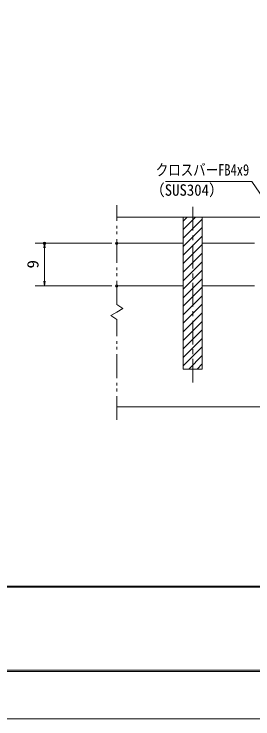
# Model space of a CAD drawing. Units: millimetres, scale not verified. Extents: x -1050 to 1050, y -742 to 742.
# Drawn here: x -415 to -163, y -742 to 0 of the extents above; entities that cross this region are included whole.
import ezdxf
from ezdxf.enums import TextEntityAlignment as Align

# ---------------------------------------------------------------- set-up
doc = ezdxf.new("R2010")
doc.units = ezdxf.units.MM
doc.header["$LTSCALE"] = 5
doc.header["$PDMODE"] = 32
doc.header["$PDSIZE"] = 2.5
doc.linetypes.add('CHAIN1', pattern=[8, 5, -1, 1, -1])
doc.linetypes.add('DOUBLE_CHAIN1', pattern=[8.8, 5, -1, 0.6, -0.6, 0.6, -1])
for name, color, linetype, lineweight in [('0-0_7-図\u3000枠', 4, 'Continuous', 9), ('0-1_寸法注釈', 2, 'Continuous', 9), ('0-2_蓋', 5, 'Continuous', 9), ('0-3_0', 5, 'Continuous', 9), ('0-4_DEFPOINTS', 134, 'Continuous', 9), ('0-5_中心線', 6, 'CHAIN1', 9), ('0-7_想像線', 134, 'DOUBLE_CHAIN1', 9), ('0-8_ハッチング', 4, 'Continuous', 9)]:
    doc.layers.add(name, color=color, linetype=linetype, lineweight=lineweight)
doc.styles.add('ＭＳ ゴシック', font='')
doc.styles.get('ＭＳ ゴシック').set_extended_font_data('MS Gothic')

# ---------------------------------------------------------------- blocks, each defined once
blk = doc.blocks.new('_OPEN')
at = {"layer": '0-3_0', "color": 2}
blk.add_line((0, 0), (-5, 0), dxfattribs=at)
blk.add_lwpolyline([(-5, 0.833), (0, 0), (-5, -0.833)], dxfattribs=at)

msp = doc.modelspace()

# ---------------------------------------------------------------- linework, layer by layer
at = {"layer": '0-0_7-図\u3000枠'}
for p, q in [((998.75, -602.5), (-973.75, -602.5)), ((998.75, -603.75), (-973.75, -603.75)), ((1000, -692.5), (-975, -692.5)), ((998.75, -691.25), (-973.75, -691.25))]:
    msp.add_line(p, q, dxfattribs=at)
at = {"layer": '0-1_寸法注釈'}
for p, q in [((-311.5, -241.384), (-392.517, -241.384)), ((-382.517, -281.384), (-382.517, -246.384)), ((-311.5, -286.384), (-392.517, -286.384))]:
    msp.add_line(p, q, dxfattribs=at)
msp.add_lwpolyline([(-255.333, -176.396), (-164.16, -176.396), (-115.899, -246.929)], dxfattribs=at)
at = {"layer": '0-2_蓋'}
for p, q in [((-306.5, -213.884), (303.5, -213.884)), ((-236.5, -213.884), (-216.5, -213.884)), ((-236.5, -213.884), (-236.5, -373.884)), ((-216.5, -373.884), (-216.5, -213.884)), ((-306.5, -241.384), (-236.5, -241.384)), ((-216.5, -241.384), (-161.5, -241.384)), ((-306.5, -286.384), (-236.5, -286.384)), ((-216.5, -286.384), (-161.5, -286.384)), ((-236.5, -373.884), (-216.5, -373.884)), ((-306.5, -413.884), (303.5, -413.884))]:
    msp.add_line(p, q, dxfattribs=at)
at = {"layer": '0-4_DEFPOINTS'}
msp.add_lwpolyline([(-1050, -742.5), (-1050, 742.5), (1050, 742.5), (1050, -742.5)], close=True, dxfattribs=at)
for p in [(-382.517, -241.384), (-306.5, -241.384), (-306.5, -286.384)]:
    msp.add_point(p, dxfattribs=at)
at = {"layer": '0-5_中心線'}
msp.add_line((-226.5, -388.111), (-226.5, -201.182), dxfattribs=at)
at = {"layer": '0-7_想像線'}
msp.add_line((-306.5, -305.935), (-306.5, -201.182), dxfattribs=at)
for points in [[(-306.5, -305.935), (-300.207, -310.147), (-306.5, -313.884)], [(-306.5, -427.412), (-306.5, -321.833), (-312.793, -317.62), (-306.5, -313.884)]]:
    msp.add_lwpolyline(points, dxfattribs=at)
at = {"layer": '0-8_ハッチング'}
for p, q in [((-236.5, -217.982), (-232.402, -213.884)), ((-236.5, -226.962), (-223.422, -213.884)), ((-236.5, -235.942), (-216.5, -215.942)), ((-236.5, -244.923), (-216.5, -224.923)), ((-236.5, -253.903), (-216.5, -233.903)), ((-236.5, -262.883), (-216.5, -242.883)), ((-236.5, -271.863), (-216.5, -251.863)), ((-236.5, -280.844), (-216.5, -260.844)), ((-236.5, -289.824), (-216.5, -269.824)), ((-236.5, -298.804), (-216.5, -278.804)), ((-236.5, -307.784), (-216.5, -287.784)), ((-236.5, -316.765), (-216.5, -296.765)), ((-236.5, -325.745), (-216.5, -305.745)), ((-236.5, -334.725), (-216.5, -314.725)), ((-236.5, -343.705), (-216.5, -323.705)), ((-236.5, -352.686), (-216.5, -332.686)), ((-236.5, -361.666), (-216.5, -341.666)), ((-236.5, -370.646), (-216.5, -350.646)), ((-230.757, -373.884), (-216.5, -359.626)), ((-221.777, -373.884), (-216.5, -368.607))]:
    msp.add_line(p, q, dxfattribs=at)
msp.add_lwpolyline([(-216.5, -213.884), (-236.5, -213.884), (-236.5, -373.884), (-216.5, -373.884)], close=True, dxfattribs=at)

# ---------------------------------------------------------------- block references
at = {"layer": '0-1_寸法注釈'}
for p, rotation in [((-382.517, -241.384), 90), ((-382.517, -286.384), 270)]:
    msp.add_blockref('_OPEN', p, dxfattribs=dict(at, rotation=rotation))

# ---------------------------------------------------------------- texts
at = {"layer": '0-1_寸法注釈', "color": 7, "style": 'ＭＳ ゴシック'}
for s, width, p in [('クロスバーFB4x9', 0.8, (-265.354, -173.709)), ('（SUS304）', 0.95, (-271.575, -194.953))]:
    msp.add_text(s, height=12.02, dxfattribs=dict(at, width=width)).set_placement(p, align=Align.BOTTOM_LEFT)
at = {"layer": '0-1_寸法注釈', "color": 7, "style": 'ＭＳ ゴシック', "width": 1.1}
msp.add_text('9', height=12.02, rotation=90, dxfattribs=at).set_placement((-385.204, -268.032), align=Align.BOTTOM_LEFT)

doc.saveas('drawing.dxf')
